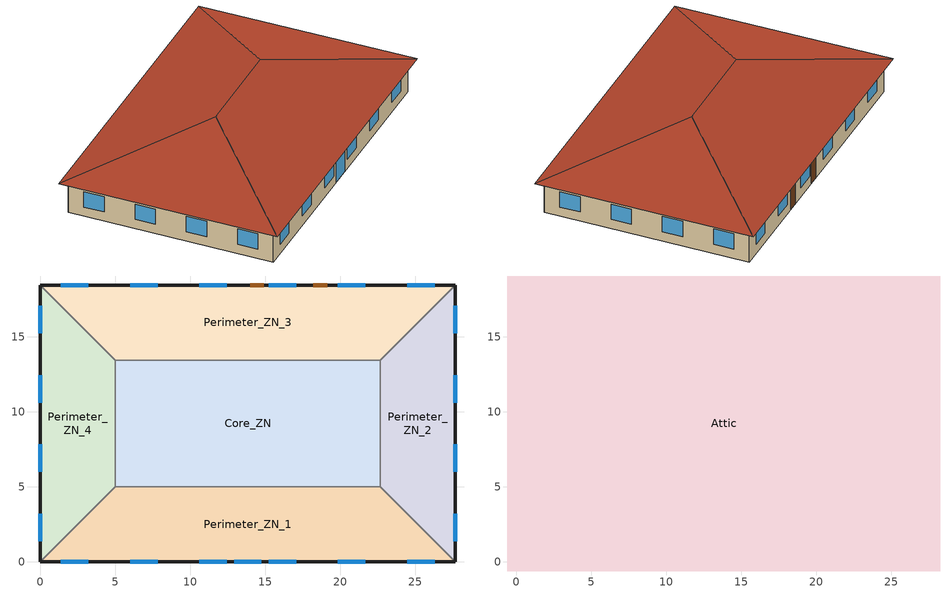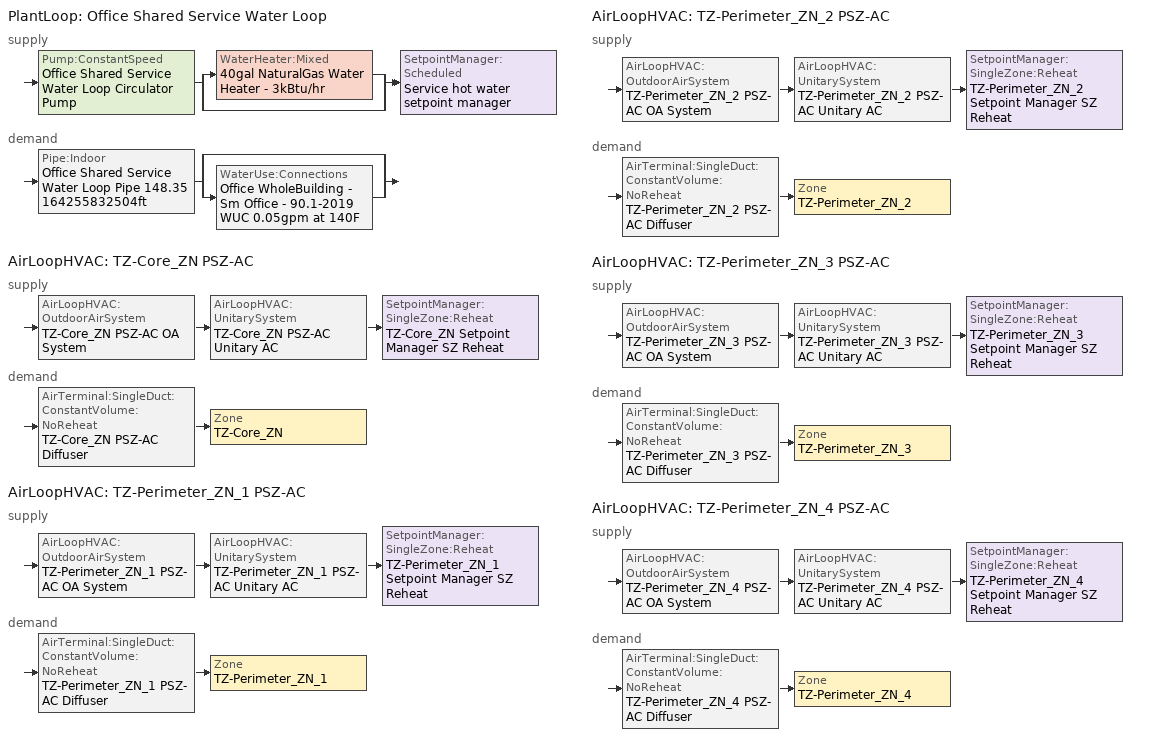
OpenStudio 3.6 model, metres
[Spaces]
Perimeter_ZN_1
 floor ground (Foundation F 09 Perim 2769 Area 11345): 22.69,5 27.69,0 0,0 5,5 z0
 wall outside: 0,0 27.69,0 z0:3.05
 wall to Perimeter_ZN_4: 5,5 0,0 z0:3.05
 wall to Core_ZN: 22.69,5 5,5 z0:3.05
 wall to Perimeter_ZN_2: 27.69,0 22.69,5 z0:3.05
 window: 1.39,0 3.22,0 / 19.85,0 21.68,0 / 15.24,0 17.07,0 / 6.01,0 7.84,0 / 10.62,0 12.45,0 / 24.47,0 26.3,0 z0.9:2.42; 12.93,0 14.76,0 z0:2.13
Perimeter_ZN_2
 floor ground (Foundation F 09 Perim 1846 Area 673): 27.69,18.46 27.69,0 22.69,5 22.69,13.46 z0
 wall outside: 27.69,0 27.69,18.46 z0:3.05
 wall to Perimeter_ZN_3: 27.69,18.46 22.69,13.46 z0:3.05
 wall to Core_ZN: 22.69,13.46 22.69,5 z0:3.05
 window: 27.69,1.39 27.69,3.22 / 27.69,10.62 27.69,12.45 / 27.69,15.24 27.69,17.07 / 27.69,6.01 27.69,7.84 z0.9:2.42
Perimeter_ZN_3
 floor ground (Foundation F 09 Perim 2769 Area 11345): 27.69,18.46 22.69,13.46 5,13.46 0,18.46 z0
 wall outside: 27.69,18.46 0,18.46 z0:3.05
 wall to Core_ZN: 5,13.46 22.69,13.46 z0:3.05
 wall to Perimeter_ZN_4: 0,18.46 5,13.46 z0:3.05
 window: 21.68,18.46 19.85,18.46 / 7.84,18.46 6.01,18.46 / 17.07,18.46 15.24,18.46 / 12.45,18.46 10.62,18.46 / 26.3,18.46 24.47,18.46 / 3.22,18.46 1.39,18.46 z0.9:2.42
 door: 14.91,18.46 14,18.46 / 19.13,18.46 18.22,18.46 z0:2.13
Perimeter_ZN_4
 floor ground (Foundation F 09 Perim 1846 Area 673): 0,18.46 5,13.46 5,5 0,0 z0
 wall outside: 0,18.46 0,0 z0:3.05
 wall to Core_ZN: 5,5 5,13.46 z0:3.05
 window: 0,3.22 0,1.39 / 0,12.45 0,10.62 / 0,7.84 0,6.01 / 0,17.07 0,15.24 z0.9:2.42
Core_ZN
 floor ground (Foundation F 09 Perim 0 Area 14966): 22.69,13.46 22.69,5 5,5 5,13.46 z0
Attic
 floor outside: 28.29,19.06 27.69,18.46 0,18.46 -0.6,19.06 z3.05; -0.6,19.06 0,18.46 0,0 -0.6,-0.6 z3.05; 28.29,19.06 28.29,-0.6 27.69,0 27.69,18.46 z3.05; 27.69,0 28.29,-0.6 -0.6,-0.6 0,0 z3.05
 floor to Perimeter_ZN_4: 0,18.46 5,13.46 5,5 0,0 z3.05
 floor to Perimeter_ZN_1: 22.69,5 27.69,0 0,0 5,5 z3.05
 floor to Perimeter_ZN_2: 27.69,18.46 27.69,0 22.69,5 22.69,13.46 z3.05
 floor to Core_ZN: 22.69,13.46 22.69,5 5,5 5,13.46 z3.05
 floor to Perimeter_ZN_3: 27.69,18.46 22.69,13.46 5,13.46 0,18.46 z3.05
 roof outside: 18.46,9.23,6.33 28.29,-0.6,3.05 28.29,19.06,3.05; 18.46,9.23,6.33 28.29,19.06,3.05 -0.6,19.06,3.05 9.23,9.23,6.33; 9.23,9.23,6.33 -0.6,-0.6,3.05 28.29,-0.6,3.05 18.46,9.23,6.33; 9.23,9.23,6.33 -0.6,19.06,3.05 -0.6,-0.6,3.05
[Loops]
PlantLoop 'Office Shared Service Water Loop'
 supply: Pump:ConstantSpeed 'Office Shared Service Water Loop Circulator Pump' > split
  | WaterHeater:Mixed '40gal NaturalGas Water Heater - 3kBtu/hr'
  | bypass
  join > SetpointManager:Scheduled 'Service hot water setpoint manager'
 demand: Pipe:Indoor 'Office Shared Service Water Loop Pipe 148.35164255832504ft' > split
  | bypass
  | WaterUse:Connections 'Office WholeBuilding - Sm Office - 90.1-2019 WUC 0.05gpm at 140F'
AirLoopHVAC 'TZ-Core_ZN PSZ-AC'
 supply: AirLoopHVAC:OutdoorAirSystem 'TZ-Core_ZN PSZ-AC OA System' > AirLoopHVAC:UnitarySystem 'TZ-Core_ZN PSZ-AC Unitary AC' > SetpointManager:SingleZone:Reheat 'TZ-Core_ZN Setpoint Manager SZ Reheat'
 demand: AirTerminal:SingleDuct:ConstantVolume:NoReheat 'TZ-Core_ZN PSZ-AC Diffuser' > Zone 'TZ-Core_ZN'
AirLoopHVAC 'TZ-Perimeter_ZN_1 PSZ-AC'
 supply: AirLoopHVAC:OutdoorAirSystem 'TZ-Perimeter_ZN_1 PSZ-AC OA System' > AirLoopHVAC:UnitarySystem 'TZ-Perimeter_ZN_1 PSZ-AC Unitary AC' > SetpointManager:SingleZone:Reheat 'TZ-Perimeter_ZN_1 Setpoint Manager SZ Reheat'
 demand: AirTerminal:SingleDuct:ConstantVolume:NoReheat 'TZ-Perimeter_ZN_1 PSZ-AC Diffuser' > Zone 'TZ-Perimeter_ZN_1'
AirLoopHVAC 'TZ-Perimeter_ZN_2 PSZ-AC'
 supply: AirLoopHVAC:OutdoorAirSystem 'TZ-Perimeter_ZN_2 PSZ-AC OA System' > AirLoopHVAC:UnitarySystem 'TZ-Perimeter_ZN_2 PSZ-AC Unitary AC' > SetpointManager:SingleZone:Reheat 'TZ-Perimeter_ZN_2 Setpoint Manager SZ Reheat'
 demand: AirTerminal:SingleDuct:ConstantVolume:NoReheat 'TZ-Perimeter_ZN_2 PSZ-AC Diffuser' > Zone 'TZ-Perimeter_ZN_2'
AirLoopHVAC 'TZ-Perimeter_ZN_3 PSZ-AC'
 supply: AirLoopHVAC:OutdoorAirSystem 'TZ-Perimeter_ZN_3 PSZ-AC OA System' > AirLoopHVAC:UnitarySystem 'TZ-Perimeter_ZN_3 PSZ-AC Unitary AC' > SetpointManager:SingleZone:Reheat 'TZ-Perimeter_ZN_3 Setpoint Manager SZ Reheat'
 demand: AirTerminal:SingleDuct:ConstantVolume:NoReheat 'TZ-Perimeter_ZN_3 PSZ-AC Diffuser' > Zone 'TZ-Perimeter_ZN_3'
AirLoopHVAC 'TZ-Perimeter_ZN_4 PSZ-AC'
 supply: AirLoopHVAC:OutdoorAirSystem 'TZ-Perimeter_ZN_4 PSZ-AC OA System' > AirLoopHVAC:UnitarySystem 'TZ-Perimeter_ZN_4 PSZ-AC Unitary AC' > SetpointManager:SingleZone:Reheat 'TZ-Perimeter_ZN_4 Setpoint Manager SZ Reheat'
 demand: AirTerminal:SingleDuct:ConstantVolume:NoReheat 'TZ-Perimeter_ZN_4 PSZ-AC Diffuser' > Zone 'TZ-Perimeter_ZN_4'
[Site]
New York-John F Kennedy Intl AP_NY_USA: Latitude {deg}=40.65; Longitude {deg}=-73.8; Time Zone {hr}=-5; Elevation {m}=5; Terrain=City
[Building]
DOE Prototype SmallOffice: North Axis {deg}=0; Default Construction Set=90.1-2019 - Office - ASHRAE 169-2013-4A; Standards Number of Stories=1; Standards Number of Above Ground Stories=1; Standards Building Type=Office
[ClimateZones]
Climate Zone Institution Name 1=ASHRAE; Climate Zone Document Name 1=ANSI/ASHRAE Standard 169; Climate Zone Document Year 1=2006; Climate Zone Institution Name 2=CEC; Climate Zone Document Name 2=California Climate Zone Descriptions; Climate Zone Document Year 2=1995
[Site:GroundTemperature:FCfactorMethod]
January Ground Temperature {C}=14; February Ground Temperature {C}=7.3; March Ground Temperature {C}=3.3; April Ground Temperature {C}=1.2; May Ground Temperature {C}=-0.2; June Ground Temperature {C}=5.6; July Ground Temperature {C}=10.9; August Ground Temperature {C}=16.1; September Ground Temperature {C}=21.7; October Ground Temperature {C}=25; November Ground Temperature {C}=24.8; December Ground Temperature {C}=19.9
[Site:WaterMainsTemperature]
Calculation Method=Correlation; Annual Average Outdoor Air Temperature {C}=12.4667; Maximum Difference In Monthly Average Outdoor Air Temperatures {deltaC}=25.2
[SizingPeriod:DesignDay] Barometric Pressure {Pa}=101241; Rain Indicator=No; Snow Indicator=No; Day of Month=21; Daylight Saving Time Indicator=No; Humidity Condition Type=Wetbulb; Dry-Bulb Temperature Range Modifier Type=DefaultMultipliers
Name | Maximum Dry-Bulb Temperature {C} | Daily Dry-Bulb Temperature Range {deltaC} | Wind Speed {m/s} | Wind Direction {deg} | Month | Day Type | Wetbulb or DewPoint at Maximum Dry-Bulb {C} | Solar Model Indicator | ASHRAE Clear Sky Optical Depth for Beam Irradiance | ASHRAE Clear Sky Optical Depth for Diffuse Irradiance | Sky Clearness
New.York-John.F.Kennedy.Intl.AP_NY_USA Ann Clg .4% Condns DB=>MWB | 32.1 | 7.4 | 5.6 | 230 | 7 | SummerDesignDay | 23.1 | ASHRAETau | 0.541 | 1.8
New.York-John.F.Kennedy.Intl.AP_NY_USA Ann Htg 99.6% Condns DB | -10.7 | 0 | 7.5 | 320 | 1 | WinterDesignDay | -10.7 | ASHRAEClearSky |  |  | 0
[Construction:FfactorGroundFloor] F-Factor {W/m-K}=0.899982
Name | Area {m2} | PerimeterExposed {m}
Foundation F 09 Perim 0 Area 14966 | 149.6574 | 0
Foundation F 09 Perim 2769 Area 11345 | 113.45 | 27.69
Foundation F 09 Perim 1846 Area 673 | 67.3 | 18.46
[DefaultConstructionSet]
90.1-2019 - Office - ASHRAE 169-2013-4A: Default Exterior Surface Constructions=Default Surface Constructions 1; Default Interior Surface Constructions=Default Surface Constructions 2; Default Ground Contact Surface Constructions=Default Surface Constructions 3; Default Exterior SubSurface Constructions=Default Sub Surface Constructions 1; Default Interior SubSurface Constructions=Default Sub Surface Constructions 2; Interior Partition Construction=Typical Interior Partition
[DefaultSurfaceConstructions]
Name | Floor Construction | Wall Construction | Roof Ceiling Construction
Default Surface Constructions 1 | Typical Insulated Exterior Mass Floor R-17.54 | Typical Insulated Exterior Mass Wall R-9.62 | Typical IEAD Roof R-31.25
Default Surface Constructions 2 | Typical Interior Floor | Typical Interior Wall | Typical Interior Ceiling
Default Surface Constructions 3 | Typical Insulated Carpeted 8in Slab Floor | Typical Insulated Basement Mass Wall
[Construction]
Typical Insulated Exterior Mass Floor R-17.54: Typical Insulation R-14.97, 4 in. Normalweight Concrete Floor, Typical Carpet Pad
Typical Insulated Exterior Mass Wall R-9.62: 1IN Stucco, 8IN CONCRETE HW RefBldg, Typical Insulation R-7.23, 1/2IN Gypsum
Typical IEAD Roof R-31.25: Roof Membrane, Typical Insulation R-30.13, Metal Roof Surface
Typical Interior Floor: 100mm Normalweight concrete floor, CP02 CARPET PAD
Typical Interior Wall: G01 13mm gypsum board, G01 13mm gypsum board
Typical Interior Ceiling: CP02 CARPET PAD, 100mm Normalweight concrete floor
Typical Insulated Carpeted 8in Slab Floor: 8 in. Normalweight Concrete Floor, Typical Carpet Pad
Typical Insulated Basement Mass Wall: 8 in. Concrete Block Basement Wall
U 0.63 SHGC 0.33 Simple Glazing Window U-0.63 SHGC 0.33: U 0.63 SHGC 0.33 Simple Glazing U-0.63 SHGC 0.33
U 0.63 SHGC 0.33 Simple Glazing Window U-0.63 SHGC 0.33 1: U 0.63 SHGC 0.33 Simple Glazing U-0.63 SHGC 0.33 1
Typical Insulated Metal Door R-2.7: F08 Metal surface, Typical Insulation R-1.85
U 0.44 SHGC 0.26 Dbl Ref-B-H Clr 6mm/13mm Air: REF B CLEAR HI 6MM, AIR 13MM, CLEAR 6MM
Typical Overhead Door R-3.23: Typical Insulation R-2.38
U 0.5 SHGC 0.4 Simple Glazing Skylight U-0.5 SHGC 0.4: U 0.5 SHGC 0.4 Simple Glazing U-0.5 SHGC 0.4
Typical Interior Window: Clear 3mm
Typical Interior Door; Typical Interior Partition: G05 25mm wood
Copper pipe 0.75in type L with 0.5in fiberglass batt: Fiberglass batt 0.5in, Copper pipe 0.75in type L
InteriorFurnishings: Std Wood 6inch
[Material:NoMass] Roughness=Smooth; Thermal Absorptance=0.9; Solar Absorptance=0.7
Name | Thermal Resistance {m2-K/W} | Visible Absorptance
Typical Insulation R-14.97 | 2.63723 | 0.7
Typical Carpet Pad; CP02 CARPET PAD | 0.21648 | 0.8
Typical Insulation R-7.23 | 1.27273 | 0.7
Typical Insulation R-30.13 | 5.30668 | 0.7
Typical Insulation R-1.85 | 0.326262 | 0.7
Typical Insulation R-2.38 | 0.418404 | 0.7
[Material] Thermal Absorptance=0.9
Name | Roughness | Thickness {m} | Conductivity {W/m-K} | Density {kg/m3} | Specific Heat {J/kg-K} | Solar Absorptance | Visible Absorptance
4 in. Normalweight Concrete Floor | MediumRough | 0.1016 | 2.31 | 2322 | 832 | 0.7 | 0.7
1IN Stucco | Smooth | 0.0253 | 0.6918 | 1858 | 837 | 0.7 | 0.92
8IN CONCRETE HW RefBldg | Rough | 0.2032 | 1.311 | 2240 | 836.8 | 0.7 | 0.7
1/2IN Gypsum | Smooth | 0.0127 | 0.16 | 784.9 | 830 | 0.4 | 0.4
Roof Membrane | VeryRough | 0.0095 | 0.16 | 1121.29 | 1460 | 0.7 | 0.7
Metal Roof Surface; F08 Metal surface | Smooth | 0.0008 | 45.28 | 7824 | 500 | 0.7 | 0.7
100mm Normalweight concrete floor | MediumRough | 0.1016 | 2.31045 | 2322 | 832.557 | 0.7 | 0.7
G01 13mm gypsum board | Smooth | 0.0127 | 0.160031 | 800.001 | 1090.73 | 0.7 | 0.5
8 in. Normalweight Concrete Floor | MediumRough | 0.2032 | 2.31 | 2322 | 832 | 0.7 | 0.7
8 in. Concrete Block Basement Wall | MediumRough | 0.2032 | 1.326 | 1842 | 912 | 0.7 | 0.7
G05 25mm wood | MediumSmooth | 0.0254 | 0.15 | 608 | 1630 | 0.5 | 0.5
Copper pipe 0.75in type L | Smooth | 0.001143 | 386 | 8906.27 | 385.1856 | 0.7 | 0.7
Fiberglass batt 0.5in | Smooth | 0.0127 | 0.0663448 | 11.2129 | 837.36 | 0.7 | 0.7
Std Wood 6inch | MediumSmooth | 0.15 | 0.12 | 540 | 1210 | 0.7 | 0.7
[DefaultSubSurfaceConstructions]
Name | Fixed Window Construction | Operable Window Construction | Door Construction | Glass Door Construction | Overhead Door Construction | Skylight Construction | Tubular Daylight Dome Construction | Tubular Daylight Diffuser Construction
Default Sub Surface Constructions 1 | U 0.63 SHGC 0.33 Simple Glazing Window U-0.63 SHGC 0.33 | U 0.63 SHGC 0.33 Simple Glazing Window U-0.63 SHGC 0.33 1 | Typical Insulated Metal Door R-2.7 | U 0.44 SHGC 0.26 Dbl Ref-B-H Clr 6mm/13mm Air | Typical Overhead Door R-3.23 | U 0.5 SHGC 0.4 Simple Glazing Skylight U-0.5 SHGC 0.4 | Typical Interior Window | Typical Interior Window
Default Sub Surface Constructions 2 | Typical Interior Window | Typical Interior Window | Typical Interior Door
[WindowMaterial:SimpleGlazingSystem]
Name | U-Factor {W/m2-K} | Solar Heat Gain Coefficient
U 0.63 SHGC 0.33 Simple Glazing U-0.63 SHGC 0.33; U 0.63 SHGC 0.33 Simple Glazing U-0.63 SHGC 0.33 1 | 3.57731 | 0.33
U 0.5 SHGC 0.4 Simple Glazing U-0.5 SHGC 0.4 | 2.83913 | 0.4
[WindowMaterial:Glazing] Optical Data Type=SpectralAverage; Infrared Transmittance at Normal Incidence=0; Front Side Infrared Hemispherical Emissivity=0.84; Conductivity {W/m-K}=0.9; Dirt Correction Factor for Solar and Visible Transmittance=1; Solar Diffusing=No
Name | Thickness {m} | Solar Transmittance at Normal Incidence | Front Side Solar Reflectance at Normal Incidence | Back Side Solar Reflectance at Normal Incidence | Visible Transmittance at Normal Incidence | Front Side Visible Reflectance at Normal Incidence | Back Side Visible Reflectance at Normal Incidence | Back Side Infrared Hemispherical Emissivity
REF B CLEAR HI 6MM | 0.006 | 0.24 | 0.16 | 0.32 | 0.3 | 0.16 | 0.29 | 0.6
CLEAR 6MM | 0.006 | 0.775 | 0.071 | 0.071 | 0.881 | 0.08 | 0.08 | 0.84
Clear 3mm | 0.003 | 0.837 | 0.075 | 0.075 | 0.898 | 0.081 | 0.081 | 0.84
[WindowMaterial:Gas]
AIR 13MM: Gas Type=Air; Thickness {m}=0.0127
[Space]
Name | Space Type | Building Story | Thermal Zone | Part of Total Floor Area
Perimeter_ZN_1 | Office WholeBuilding - Sm Office - 90.1-2019 | Building Story 1 | TZ-Perimeter_ZN_1 | Yes
Attic | Office Attic - 90.1-2019 |  | TZ-Attic | No
Perimeter_ZN_2 | Office WholeBuilding - Sm Office - 90.1-2019 | Building Story 1 | TZ-Perimeter_ZN_2 | Yes
Perimeter_ZN_3 | Office WholeBuilding - Sm Office - 90.1-2019 | Building Story 1 | TZ-Perimeter_ZN_3 | Yes
Perimeter_ZN_4 | Office WholeBuilding - Sm Office - 90.1-2019 | Building Story 1 | TZ-Perimeter_ZN_4 | Yes
Core_ZN | Office WholeBuilding - Sm Office - 90.1-2019 | Building Story 1 | TZ-Core_ZN | Yes
[BuildingStory]
Building Story 1: Nominal Z Coordinate {m}=0
[ThermalZone] Use Ideal Air Loads=No
Name | Primary Daylighting Control | Fraction of Zone Controlled by Primary Daylighting Control | Secondary Daylighting Control | Fraction of Zone Controlled by Secondary Daylighting Control | Thermostat
TZ-Perimeter_ZN_2 | Perimeter_ZN_2 Daylt Sensor 1 | 0.231 | Perimeter_ZN_2 Daylt Sensor 2 | 0.051 | Office WholeBuilding - Sm Office - 90.1-2019 Thermostat 2
TZ-Core_ZN |  |  |  |  | Office WholeBuilding - Sm Office - 90.1-2019 Thermostat
TZ-Perimeter_ZN_1 | Perimeter_ZN_1 Daylt Sensor 1 | 0.218 | Perimeter_ZN_1 Daylt Sensor 2 | 0.056 | Office WholeBuilding - Sm Office - 90.1-2019 Thermostat 1
TZ-Perimeter_ZN_3 | Perimeter_ZN_3 Daylt Sensor 1 | 0.215 | Perimeter_ZN_3 Daylt Sensor 2 | 0.056 | Office WholeBuilding - Sm Office - 90.1-2019 Thermostat 3
TZ-Perimeter_ZN_4 | Perimeter_ZN_4 Daylt Sensor 1 | 0.231 | Perimeter_ZN_4 Daylt Sensor 2 | 0.051 | Office WholeBuilding - Sm Office - 90.1-2019 Thermostat 4
TZ-Attic
[Sizing:Zone] Zone Cooling Design Supply Air Temperature Input Method=SupplyAirTemperature; Zone Cooling Design Supply Air Temperature Difference {deltaC}=11.11; Zone Heating Design Supply Air Temperature Input Method=SupplyAirTemperature; Zone Heating Design Supply Air Temperature Difference {deltaC}=11.11; Zone Cooling Design Supply Air Humidity Ratio {kg-H2O/kg-air}=0.0085; Zone Heating Design Supply Air Humidity Ratio {kg-H2O/kg-air}=0.008; Cooling Design Air Flow Method=DesignDay; Heating Design Air Flow Method=DesignDay; Account for Dedicated Outdoor Air System=No; Dedicated Outdoor Air System Control Strategy=NeutralSupplyAir; Dedicated Outdoor Air Low Setpoint Temperature for Design {C}=autosize; Dedicated Outdoor Air High Setpoint Temperature for Design {C}=autosize; Zone Load Sizing Method=Sensible Load Only No Latent Load; Zone Latent Cooling Design Supply Air Humidity Ratio Input Method=HumidityRatioDifference; Zone Cooling Design Supply Air Humidity Ratio Difference {kgWater/kgDryAir}=0.005; Zone Latent Heating Design Supply Air Humidity Ratio Input Method=HumidityRatioDifference; Zone Humidification Design Supply Air Humidity Ratio Difference {kgWater/kgDryAir}=0.005
Name | Zone Cooling Design Supply Air Temperature {C} | Zone Heating Design Supply Air Temperature {C}
TZ-Perimeter_ZN_2; TZ-Core_ZN; TZ-Perimeter_ZN_1; TZ-Perimeter_ZN_3; TZ-Perimeter_ZN_4 | 12.7778 | 50
TZ-Attic | 14 | 40
[Zone equipment]
TZ-Perimeter_ZN_2: TZ-Perimeter_ZN_2 PSZ-AC Diffuser
TZ-Core_ZN: TZ-Core_ZN PSZ-AC Diffuser
TZ-Perimeter_ZN_1: TZ-Perimeter_ZN_1 PSZ-AC Diffuser
TZ-Perimeter_ZN_3: TZ-Perimeter_ZN_3 PSZ-AC Diffuser
TZ-Perimeter_ZN_4: TZ-Perimeter_ZN_4 PSZ-AC Diffuser
[SpaceType] Standards Building Type=Office
Name | Default Schedule Set | Design Specification Outdoor Air Object | Standards Space Type
Office WholeBuilding - Sm Office - 90.1-2019 | Office WholeBuilding - Sm Office Schedule Set | Office WholeBuilding - Sm Office Ventilation | WholeBuilding - Sm Office
Office Attic - 90.1-2019 | Office Attic Schedule Set | Office Attic Ventilation | Attic
[DesignSpecification:OutdoorAir]
Name | Outdoor Air Flow per Person {m3/s-person} | Outdoor Air Flow per Floor Area {m3/s-m2} | Outdoor Air Flow Air Changes per Hour {1/hr} | Outdoor Air Method
Office Attic Ventilation | 0 | 0 | 0
Office WholeBuilding - Sm Office Ventilation |  | 0.0004318 |  | Sum
[DefaultScheduleSet]
Name | Infiltration Schedule | Number of People Schedule | People Activity Level Schedule | Lighting Schedule | Electric Equipment Schedule
Office Attic Schedule Set | OfficeLarge INFIL_SCH_PNNL
Office WholeBuilding - Sm Office Schedule Set | OfficeSmall INFIL_QUARTER_ON_SCH | OfficeSmall BLDG_OCC_SCH | OfficeSmall ACTIVITY_SCH | OfficeSmall BLDG_LIGHT_SCH_2013 | OfficeSmall BLDG_EQUIP_SCH_2013
[People:Definition]
Office WholeBuilding - Sm Office People Definition: Number of People Calculation Method=People/Area; People per Space Floor Area {person/m2}=0.0602779; Fraction Radiant=0.3
[People]
Office WholeBuilding - Sm Office People: People Definition=Office WholeBuilding - Sm Office People Definition; Space or SpaceType=Office WholeBuilding - Sm Office - 90.1-2019; Work Efficiency Schedule=Work Efficiency Schedule; Clothing Insulation Schedule=Clothing Schedule; Air Velocity Schedule=Air Velocity Schedule; Multiplier=1
[Lights:Definition]
Office WholeBuilding - Sm Office Lights Definition: Design Level Calculation Method=Watts/Area; Watts per Space Floor Area {W/m2}=6.8889; Fraction Radiant=0.7; Fraction Visible=0.2; Return Air Fraction=0
[Lights]
Office WholeBuilding - Sm Office Lights: Lights Definition=Office WholeBuilding - Sm Office Lights Definition; Space or SpaceType=Office WholeBuilding - Sm Office - 90.1-2019; Fraction Replaceable=1
[ElectricEquipment:Definition]
Office WholeBuilding - Sm Office Elec Equip Definition: Design Level Calculation Method=Watts/Area; Watts per Space Floor Area {W/m2}=6.78126; Fraction Latent=0; Fraction Radiant=0; Fraction Lost=0
[ElectricEquipment]
Office WholeBuilding - Sm Office Elec Equip: Electric Equipment Definition=Office WholeBuilding - Sm Office Elec Equip Definition; Space or SpaceType=Office WholeBuilding - Sm Office - 90.1-2019
[SpaceInfiltration:DesignFlowRate] Schedule=Always On Discrete; Design Flow Rate Calculation Method=Flow/ExteriorArea; Flow per Exterior Surface Area {m3/s-m2}=0.000569573; Constant Term Coefficient=0; Temperature Term Coefficient=0; Velocity Term Coefficient=0.224; Velocity Squared Term Coefficient=0
Name | Space or SpaceType
Perimeter_ZN_1 Infiltration | Perimeter_ZN_1
Perimeter_ZN_2 Infiltration | Perimeter_ZN_2
Perimeter_ZN_3 Infiltration | Perimeter_ZN_3
Perimeter_ZN_4 Infiltration | Perimeter_ZN_4
[Exterior:Lights:Definition]
Name | Design Level {W}
Parking Areas and Drives Def (W/ft^2) | 0.1
Building Facades Def (W/ft^2) | 0.15
Main Entries Def (W/ft) | 30
Other Doors Def (W/ft) | 20
[Exterior:Lights] Control Option=AstronomicalClock
Name | Exterior Lights Definition | Schedule | Multiplier
Parking Areas and Drives | Parking Areas and Drives Def (W/ft^2) | Schedule Ruleset 2 | 8913.32
Building Facades | Building Facades Def (W/ft^2) | Schedule Ruleset 1 | 3030.2
Main Entries | Main Entries Def (W/ft) | Schedule Ruleset 2 | 8.80328
Other Doors | Other Doors Def (W/ft) | Schedule Ruleset 2 | 4.40164
[WaterUse:Connections]
Office WholeBuilding - Sm Office - 90.1-2019 WUC 0.05gpm at 140F: Drain Water Heat Exchanger Type=None; Drain Water Heat Exchanger Destination=Plant; Water Use Equipment Name 1=Office WholeBuilding - Sm Office - 90.1-2019 Service Water Use 0.05gpm at 140F
[WaterUse:Equipment:Definition]
Office WholeBuilding - Sm Office - 90.1-2019 Service Water Use Def 0.05gpm: Peak Flow Rate {m3/s}=3.15454e-06; Target Temperature Schedule=Mixed Water At Faucet Temp - 140F; Sensible Fraction Schedule=Fraction Sensible - 0.2; Latent Fraction Schedule=Fraction Latent - 0.05
[WaterUse:Equipment]
Office WholeBuilding - Sm Office - 90.1-2019 Service Water Use 0.05gpm at 140F: Water Use Equipment Definition=Office WholeBuilding - Sm Office - 90.1-2019 Service Water Use Def 0.05gpm; Flow Rate Fraction Schedule=OfficeSmall BLDG_SWH_SCH
[PlantLoop]
Office Shared Service Water Loop: Glycol Concentration=0; Maximum Loop Temperature {C}=60; Minimum Loop Temperature {C}=10; Plant Loop Volume {m3}=Autocalculate; Load Distribution Scheme=Optimal
[Sizing:Plant]
Office Shared Service Water Loop: Loop Type=Heating; Design Loop Exit Temperature {C}=60; Loop Design Temperature Difference {deltaC}=5; Sizing Option=NonCoincident; Zone Timesteps in Averaging Window=1; Coincident Sizing Factor Mode=None
[SetpointManager:Scheduled]
Service hot water setpoint manager: Control Variable=Temperature; Schedule=Service Water Loop Temp - 140F; Setpoint Node or NodeList=Office Shared Service Water Loop Supply Outlet Node
[Pump:ConstantSpeed]
Office Shared Service Water Loop Circulator Pump: Rated Flow Rate {m3/s}=autosize; Rated Pump Head {Pa}=29890.7; Rated Power Consumption {W}=autosize; Motor Efficiency=0.3; Fraction of Motor Inefficiencies to Fluid Stream=0; Pump Control Type=Intermittent; Design Power Sizing Method=PowerPerFlowPerPressure; Design Electric Power per Unit Flow Rate {W/(m3/s)}=348701.1; Design Shaft Power per Unit Flow Rate per Unit Head {W-s/m3-Pa}=1.28205
[WaterHeater:Mixed]
40gal NaturalGas Water Heater - 3kBtu/hr: Tank Volume {m3}=0.151416; Setpoint Temperature Schedule=Service Water Loop Temp - 140F; Deadband Temperature Difference {deltaC}=2; Maximum Temperature Limit {C}=60; Heater Control Type=Cycle; Heater Maximum Capacity {W}=923.183; Heater Fuel Type=NaturalGas; Heater Thermal Efficiency=0.78; Off Cycle Parasitic Fuel Consumption Rate {W}=0; Off Cycle Parasitic Fuel Type=NaturalGas; Off Cycle Parasitic Heat Fraction to Tank=0.8; On Cycle Parasitic Fuel Consumption Rate {W}=0; On Cycle Parasitic Fuel Type=NaturalGas; Ambient Temperature Indicator=Schedule; Ambient Temperature Schedule=Water Heater Ambient Temp Schedule - 71.6f; Off Cycle Loss Coefficient to Ambient Temperature {W/K}=6; On Cycle Loss Coefficient to Ambient Temperature {W/K}=6; Use Side Effectiveness=1; Source Side Effectiveness=1; Use Side Design Flow Rate {m3/s}=autosize; Source Side Design Flow Rate {m3/s}=autosize; Indirect Water Heating Recovery Time {hr}=1.5; Source Side Flow Control Mode=IndirectHeatPrimarySetpoint
[WaterHeater:Sizing]
40gal NaturalGas Water Heater - 3kBtu/hr: Design Mode=PeakDraw; Time Storage Can Meet Peak Draw {hr}=0.538503; Time for Tank Recovery {hr}=0; Nominal Tank Volume for Autosizing Plant Connections {m3}=1
[Pipe:Indoor]
Office Shared Service Water Loop Pipe 148.35164255832504ft: Construction=Copper pipe 0.75in type L with 0.5in fiberglass batt; Environment Type=Schedule; Ambient Temperature Schedule=Office Shared Service Water Loop Piping Air Temp - 70F; Ambient Air Velocity Schedule=Office Shared Service Water Loop Piping Air Velocity - 0.67mph; Pipe Inside Diameter {m}=0.019939; Pipe Length {m}=45.2176
[Daylighting:Control] Position Z-Coordinate {m}=0.762; Illuminance Setpoint {lux}=377; Minimum Input Power Fraction for Continuous Dimming Control=0.2; Minimum Light Output Fraction for Continuous Dimming Control=0.2; Probability Lighting will be Reset When Needed in Manual Stepped Control=1; Maximum Allowable Discomfort Glare Index=22
Name | Space | Position X-Coordinate {m} | Position Y-Coordinate {m}
Perimeter_ZN_1 Daylt Sensor 1 | Perimeter_ZN_1 | 2.305 | 1.59984
Perimeter_ZN_1 Daylt Sensor 2 | Perimeter_ZN_1 | 2.305 | 3.22392
Perimeter_ZN_2 Daylt Sensor 1 | Perimeter_ZN_2 | 26.09016 | 2.305
Perimeter_ZN_2 Daylt Sensor 2 | Perimeter_ZN_2 | 24.46608 | 2.305
Perimeter_ZN_3 Daylt Sensor 1 | Perimeter_ZN_3 | 25.385 | 16.86016
Perimeter_ZN_3 Daylt Sensor 2 | Perimeter_ZN_3 | 25.385 | 15.23608
Perimeter_ZN_4 Daylt Sensor 1 | Perimeter_ZN_4 | 1.59984 | 16.155
Perimeter_ZN_4 Daylt Sensor 2 | Perimeter_ZN_4 | 3.22392 | 16.155
[ThermostatSetpoint:DualSetpoint] Heating Setpoint Temperature Schedule=OfficeSmall HTGSETP_SCH_NO_OPTIMUM; Cooling Setpoint Temperature Schedule=OfficeSmall CLGSETP_SCH_NO_OPTIMUM
Office WholeBuilding - Sm Office - 90.1-2019 Thermostat; Office WholeBuilding - Sm Office - 90.1-2019 Thermostat 1; Office WholeBuilding - Sm Office - 90.1-2019 Thermostat 2; Office WholeBuilding - Sm Office - 90.1-2019 Thermostat 3; Office WholeBuilding - Sm Office - 90.1-2019 Thermostat 4
[InternalMass:Definition]
Internal Mass Definition 1: Construction=InteriorFurnishings; Design Level Calculation Method=SurfaceArea/Area; Surface Area per Space Floor Area=2
[InternalMass] Internal Mass Definition=Internal Mass Definition 1; Multiplier=1
Name | Space or SpaceType
Core_ZN Mass | Core_ZN
Perimeter_ZN_3 Mass | Perimeter_ZN_3
Perimeter_ZN_2 Mass | Perimeter_ZN_2
Attic Mass | Attic
Perimeter_ZN_4 Mass | Perimeter_ZN_4
Perimeter_ZN_1 Mass | Perimeter_ZN_1
[AirLoopHVAC] Availability Schedule=Always On Discrete; Design Supply Air Flow Rate {m3/s}=autosize; Design Return Air Flow Fraction of Supply Air Flow=1
TZ-Core_ZN PSZ-AC; TZ-Perimeter_ZN_1 PSZ-AC; TZ-Perimeter_ZN_2 PSZ-AC; TZ-Perimeter_ZN_3 PSZ-AC; TZ-Perimeter_ZN_4 PSZ-AC
[Sizing:System] Type of Load to Size On=Sensible; Design Outdoor Air Flow Rate {m3/s}=Autosize; Central Heating Maximum System Air Flow Ratio=1; Preheat Design Temperature {C}=7.22222; Preheat Design Humidity Ratio {kg-H2O/kg-Air}=0.008; Precool Design Temperature {C}=12.7778; Precool Design Humidity Ratio {kg-H2O/kg-Air}=0.008; Central Cooling Design Supply Air Temperature {C}=12.7778; Central Heating Design Supply Air Temperature {C}=50; Sizing Option=Coincident; 100% Outdoor Air in Cooling=No; 100% Outdoor Air in Heating=No; Central Cooling Design Supply Air Humidity Ratio {kg-H2O/kg-Air}=0.0085; Central Heating Design Supply Air Humidity Ratio {kg-H2O/kg-Air}=0.008; Cooling Design Air Flow Method=DesignDay; Heating Design Air Flow Method=DesignDay; System Outdoor Air Method=ZoneSum; Zone Maximum Outdoor Air Fraction=1; Cooling Supply Air Flow Rate Per Floor Area {m3/s-m2}=0.00996765; Cooling Fraction of Autosized Cooling Supply Air Flow Rate=1; Cooling Supply Air Flow Rate Per Unit Cooling Capacity {m3/s-W}=3.94755e-05; Heating Supply Air Flow Rate Per Floor Area {m3/s-m2}=0.00996765; Heating Fraction of Autosized Heating Supply Air Flow Rate=1; Heating Fraction of Autosized Cooling Supply Air Flow Rate=1; Heating Supply Air Flow Rate Per Unit Heating Capacity {m3/s-W}=3.15882e-05; Cooling Design Capacity Method=CoolingDesignCapacity; Cooling Design Capacity {W}=autosize; Cooling Design Capacity Per Floor Area {W/m2}=234.7; Fraction of Autosized Cooling Design Capacity=1; Heating Design Capacity Method=HeatingDesignCapacity; Heating Design Capacity {W}=autosize; Heating Design Capacity Per Floor Area {W/m2}=157; Fraction of Autosized Heating Design Capacity=1; Central Cooling Capacity Control Method=OnOff; Occupant Diversity=autosize
TZ-Core_ZN PSZ-AC; TZ-Perimeter_ZN_1 PSZ-AC; TZ-Perimeter_ZN_2 PSZ-AC; TZ-Perimeter_ZN_3 PSZ-AC; TZ-Perimeter_ZN_4 PSZ-AC
[SetpointManager:SingleZone:Reheat] Minimum Supply Air Temperature {C}=12.7778; Maximum Supply Air Temperature {C}=50
Name | Control Zone | Setpoint Node or NodeList
TZ-Core_ZN Setpoint Manager SZ Reheat | TZ-Core_ZN | TZ-Core_ZN PSZ-AC Supply Outlet Node
TZ-Perimeter_ZN_1 Setpoint Manager SZ Reheat | TZ-Perimeter_ZN_1 | TZ-Perimeter_ZN_1 PSZ-AC Supply Outlet Node
TZ-Perimeter_ZN_2 Setpoint Manager SZ Reheat | TZ-Perimeter_ZN_2 | TZ-Perimeter_ZN_2 PSZ-AC Supply Outlet Node
TZ-Perimeter_ZN_3 Setpoint Manager SZ Reheat | TZ-Perimeter_ZN_3 | TZ-Perimeter_ZN_3 PSZ-AC Supply Outlet Node
TZ-Perimeter_ZN_4 Setpoint Manager SZ Reheat | TZ-Perimeter_ZN_4 | TZ-Perimeter_ZN_4 PSZ-AC Supply Outlet Node
[Coil:Heating:Gas] Availability Schedule=Always On Discrete; Gas Burner Efficiency=0.8; Nominal Capacity {W}=AutoSize; Parasitic Electric Load {W}=0; Parasitic Gas Load {W}=0
TZ-Core_ZN PSZ-AC Gas Htg Coil; TZ-Perimeter_ZN_1 PSZ-AC Gas Htg Coil; TZ-Perimeter_ZN_2 PSZ-AC Gas Htg Coil; TZ-Perimeter_ZN_3 PSZ-AC Gas Htg Coil; TZ-Perimeter_ZN_4 PSZ-AC Gas Htg Coil
[Coil:Heating:Electric] Availability Schedule=Always Off Discrete; Efficiency=1; Nominal Capacity {W}=0
TZ-Core_ZN PSZ-AC No Heat; TZ-Perimeter_ZN_1 PSZ-AC No Heat; TZ-Perimeter_ZN_2 PSZ-AC No Heat; TZ-Perimeter_ZN_3 PSZ-AC No Heat; TZ-Perimeter_ZN_4 PSZ-AC No Heat
[Coil:Cooling:DX:SingleSpeed] Availability Schedule=Always On Discrete; Rated Total Cooling Capacity {W}=autosize; Rated Sensible Heat Ratio=autosize; Rated COP {W/W}=3; Rated Air Flow Rate {m3/s}=autosize; Rated Evaporator Fan Power Per Volume Flow Rate 2017 {W/(m3/s)}=773.3; Rated Evaporator Fan Power Per Volume Flow Rate 2023 {W/(m3/s)}=934.4; Minimum Outdoor Dry-Bulb Temperature for Compressor Operation {C}=-25; Nominal Time for Condensate Removal to Begin {s}=0; Ratio of Initial Moisture Evaporation Rate and Steady State Latent Capacity=0; Maximum Cycling Rate {cycles/hr}=0; Latent Capacity Time Constant {s}=0; Condenser Type=AirCooled; Evaporative Condenser Effectiveness=0.9; Evaporative Condenser Air Flow Rate {m3/s}=autosize; Evaporative Condenser Pump Rated Power Consumption {W}=autosize; Crankcase Heater Capacity {W}=0; Maximum Outdoor Dry-Bulb Temperature for Crankcase Heater Operation {C}=10; Basin Heater Capacity {W/K}=0; Basin Heater Setpoint Temperature {C}=2
Name | Total Cooling Capacity Function of Temperature Curve | Total Cooling Capacity Function of Flow Fraction Curve | Energy Input Ratio Function of Temperature Curve | Energy Input Ratio Function of Flow Fraction Curve | Part Load Fraction Correlation Curve
TZ-Core_ZN PSZ-AC 1spd DX AC Clg Coil | Curve Biquadratic 3 | Curve Quadratic 4 | Curve Biquadratic 4 | Curve Quadratic 5 | Curve Quadratic 6
TZ-Perimeter_ZN_1 PSZ-AC 1spd DX AC Clg Coil | Curve Biquadratic 7 | Curve Quadratic 10 | Curve Biquadratic 8 | Curve Quadratic 11 | Curve Quadratic 12
TZ-Perimeter_ZN_2 PSZ-AC 1spd DX AC Clg Coil | Curve Biquadratic 11 | Curve Quadratic 16 | Curve Biquadratic 12 | Curve Quadratic 17 | Curve Quadratic 18
TZ-Perimeter_ZN_3 PSZ-AC 1spd DX AC Clg Coil | Curve Biquadratic 15 | Curve Quadratic 22 | Curve Biquadratic 16 | Curve Quadratic 23 | Curve Quadratic 24
TZ-Perimeter_ZN_4 PSZ-AC 1spd DX AC Clg Coil | Curve Biquadratic 19 | Curve Quadratic 28 | Curve Biquadratic 20 | Curve Quadratic 29 | Curve Quadratic 30
[Fan:OnOff] Availability Schedule=Always On Discrete; Fan Total Efficiency=0.54; Pressure Rise {Pa}=622.722; Maximum Flow Rate {m3/s}=autosize; Motor Efficiency=0.9; Motor In Airstream Fraction=1
Name | Fan Power Ratio Function of Speed Ratio Curve | Fan Efficiency Ratio Function of Speed Ratio Curve
TZ-Core_ZN PSZ-AC Fan | Fan On Off Power Curve | Fan On Off Efficiency Curve
TZ-Perimeter_ZN_1 PSZ-AC Fan | Fan On Off Power Curve 1 | Fan On Off Efficiency Curve 1
TZ-Perimeter_ZN_2 PSZ-AC Fan | Fan On Off Power Curve 2 | Fan On Off Efficiency Curve 2
TZ-Perimeter_ZN_3 PSZ-AC Fan | Fan On Off Power Curve 3 | Fan On Off Efficiency Curve 3
TZ-Perimeter_ZN_4 PSZ-AC Fan | Fan On Off Power Curve 4 | Fan On Off Efficiency Curve 4
[AirLoopHVAC:UnitarySystem] Control Type=Load; Dehumidification Control Type=None; Availability Schedule=Always On Discrete; Fan Placement=DrawThrough; Supply Air Fan Operating Mode Schedule=Always On Discrete; DX Heating Coil Sizing Ratio=1; Use DOAS DX Cooling Coil=No; DOAS DX Cooling Coil Leaving Minimum Air Temperature {C}=2; Latent Load Control=SensibleOnlyLoadControl; Supply Air Flow Rate During Cooling Operation {m3/s}=Autosize; Supply Air Flow Rate During Heating Operation {m3/s}=Autosize; Supply Air Flow Rate When No Cooling or Heating is Required {m3/s}=Autosize; Maximum Supply Air Temperature {C}=80; Maximum Outdoor Dry-Bulb Temperature for Supplemental Heater Operation {C}=21; Maximum Cycling Rate {cycles/hr}=2.5; Heat Pump Time Constant {s}=60; Fraction of On-Cycle Power Use=0.01; Heat Pump Fan Delay Time {s}=60; Ancilliary On-Cycle Electric Power {W}=0; Ancilliary Off-Cycle Electric Power {W}=0
Name | Controlling Zone or Thermostat Location | Supply Fan | Heating Coil | Cooling Coil | Supplemental Heating Coil
TZ-Core_ZN PSZ-AC Unitary AC | TZ-Core_ZN | TZ-Core_ZN PSZ-AC Fan | TZ-Core_ZN PSZ-AC Gas Htg Coil | TZ-Core_ZN PSZ-AC 1spd DX AC Clg Coil | TZ-Core_ZN PSZ-AC No Heat
TZ-Perimeter_ZN_1 PSZ-AC Unitary AC | TZ-Perimeter_ZN_1 | TZ-Perimeter_ZN_1 PSZ-AC Fan | TZ-Perimeter_ZN_1 PSZ-AC Gas Htg Coil | TZ-Perimeter_ZN_1 PSZ-AC 1spd DX AC Clg Coil | TZ-Perimeter_ZN_1 PSZ-AC No Heat
TZ-Perimeter_ZN_2 PSZ-AC Unitary AC | TZ-Perimeter_ZN_2 | TZ-Perimeter_ZN_2 PSZ-AC Fan | TZ-Perimeter_ZN_2 PSZ-AC Gas Htg Coil | TZ-Perimeter_ZN_2 PSZ-AC 1spd DX AC Clg Coil | TZ-Perimeter_ZN_2 PSZ-AC No Heat
TZ-Perimeter_ZN_3 PSZ-AC Unitary AC | TZ-Perimeter_ZN_3 | TZ-Perimeter_ZN_3 PSZ-AC Fan | TZ-Perimeter_ZN_3 PSZ-AC Gas Htg Coil | TZ-Perimeter_ZN_3 PSZ-AC 1spd DX AC Clg Coil | TZ-Perimeter_ZN_3 PSZ-AC No Heat
TZ-Perimeter_ZN_4 PSZ-AC Unitary AC | TZ-Perimeter_ZN_4 | TZ-Perimeter_ZN_4 PSZ-AC Fan | TZ-Perimeter_ZN_4 PSZ-AC Gas Htg Coil | TZ-Perimeter_ZN_4 PSZ-AC 1spd DX AC Clg Coil | TZ-Perimeter_ZN_4 PSZ-AC No Heat
[Controller:OutdoorAir] Minimum Outdoor Air Flow Rate {m3/s}=autosize; Maximum Outdoor Air Flow Rate {m3/s}=Autosize; Economizer Control Type=NoEconomizer; Economizer Control Action Type=ModulateFlow; Economizer Maximum Limit Dry-Bulb Temperature {C}=28; Economizer Maximum Limit Enthalpy {J/kg}=64000; Lockout Type=NoLockout; Minimum Limit Type=FixedMinimum; Minimum Outdoor Air Schedule=Always On Discrete; High Humidity Control=No; Heat Recovery Bypass Control Type=BypassWhenWithinEconomizerLimits
Name | Controller Mechanical Ventilation
TZ-Core_ZN PSZ-AC OA System Controller | Controller Mechanical Ventilation 1
TZ-Perimeter_ZN_1 PSZ-AC OA System Controller | Controller Mechanical Ventilation 2
TZ-Perimeter_ZN_2 PSZ-AC OA System Controller | Controller Mechanical Ventilation 3
TZ-Perimeter_ZN_3 PSZ-AC OA System Controller | Controller Mechanical Ventilation 4
TZ-Perimeter_ZN_4 PSZ-AC OA System Controller | Controller Mechanical Ventilation 5
[Controller:MechanicalVentilation] Availability Schedule=Always On Discrete
Controller Mechanical Ventilation 1; Controller Mechanical Ventilation 2; Controller Mechanical Ventilation 3; Controller Mechanical Ventilation 4; Controller Mechanical Ventilation 5
[AirLoopHVAC:OutdoorAirSystem]
Name | Controller
TZ-Core_ZN PSZ-AC OA System | TZ-Core_ZN PSZ-AC OA System Controller
TZ-Perimeter_ZN_1 PSZ-AC OA System | TZ-Perimeter_ZN_1 PSZ-AC OA System Controller
TZ-Perimeter_ZN_2 PSZ-AC OA System | TZ-Perimeter_ZN_2 PSZ-AC OA System Controller
TZ-Perimeter_ZN_3 PSZ-AC OA System | TZ-Perimeter_ZN_3 PSZ-AC OA System Controller
TZ-Perimeter_ZN_4 PSZ-AC OA System | TZ-Perimeter_ZN_4 PSZ-AC OA System Controller
[AvailabilityManager:NightCycle] Applicability Schedule=Always On Discrete; Control Type=CycleOnAny; Thermostat Tolerance {deltaC}=1; Cycling Run Time {s}=1800
Availability Manager Night Cycle 1; Availability Manager Night Cycle 2; Availability Manager Night Cycle 3; Availability Manager Night Cycle 4; Availability Manager Night Cycle 5
[AirTerminal:SingleDuct:ConstantVolume:NoReheat] Availability Schedule=Always On Discrete; Maximum Air Flow Rate {m3/s}=AutoSize
TZ-Core_ZN PSZ-AC Diffuser; TZ-Perimeter_ZN_1 PSZ-AC Diffuser; TZ-Perimeter_ZN_2 PSZ-AC Diffuser; TZ-Perimeter_ZN_3 PSZ-AC Diffuser; TZ-Perimeter_ZN_4 PSZ-AC Diffuser
[Schedule:Constant]
Name | Value
Always On Discrete | 1
Always Off Discrete | 0
[Schedule:Ruleset]
Name | Default Day Schedule | Summer Design Day Schedule | Winter Design Day Schedule
OfficeLarge INFIL_SCH_PNNL | OfficeLarge INFIL_SCH_PNNL Default | OfficeLarge INFIL_SCH_PNNL Summer Design Day | OfficeLarge INFIL_SCH_PNNL Winter Design Day
Clothing Schedule | Clothing Schedule Default Winter Clothes
Air Velocity Schedule | Air Velocity Schedule Default
Work Efficiency Schedule | Work Efficiency Schedule Default
OfficeSmall BLDG_OCC_SCH | OfficeSmall BLDG_OCC_SCH Default | OfficeSmall BLDG_OCC_SCH Summer Design Day | OfficeSmall BLDG_OCC_SCH Winter Design Day
OfficeSmall ACTIVITY_SCH | OfficeSmall ACTIVITY_SCH Default | OfficeSmall ACTIVITY_SCH Summer Design Day | OfficeSmall ACTIVITY_SCH Winter Design Day
OfficeSmall BLDG_LIGHT_SCH_2013 | OfficeSmall BLDG_LIGHT_SCH_2013 Default | OfficeSmall BLDG_LIGHT_SCH_2013 Summer Design Day | OfficeSmall BLDG_LIGHT_SCH_2013 Winter Design Day
OfficeSmall BLDG_EQUIP_SCH_2013 | OfficeSmall BLDG_EQUIP_SCH_2013 Default | OfficeSmall BLDG_EQUIP_SCH_2013 Summer Design Day | OfficeSmall BLDG_EQUIP_SCH_2013 Winter Design Day
OfficeSmall INFIL_QUARTER_ON_SCH | OfficeSmall INFIL_QUARTER_ON_SCH Default | OfficeSmall INFIL_QUARTER_ON_SCH Summer Design Day | OfficeSmall INFIL_QUARTER_ON_SCH Winter Design Day
Schedule Ruleset 1 | Schedule Day 13
Schedule Ruleset 2 | Schedule Day 14
OfficeSmall BLDG_SWH_SCH | OfficeSmall BLDG_SWH_SCH Default | OfficeSmall BLDG_SWH_SCH Summer Design Day | OfficeSmall BLDG_SWH_SCH Winter Design Day
Fraction Sensible - 0.2 | Fraction Sensible - 0.2 Default
Fraction Latent - 0.05 | Fraction Latent - 0.05 Default
Mixed Water At Faucet Temp - 140F | Mixed Water At Faucet Temp - 140F Default
Service Water Loop Temp - 140F | Service Water Loop Temp - 140F Default
Water Heater Ambient Temp Schedule - 71.6f | Water Heater Ambient Temp Schedule - 71.6f Default
Office Shared Service Water Loop Piping Air Temp - 70F | Office Shared Service Water Loop Piping Air Temp - 70F Default
Office Shared Service Water Loop Piping Air Velocity - 0.67mph | Office Shared Service Water Loop Piping Air Velocity - 0.67mph Default
OfficeSmall HTGSETP_SCH_NO_OPTIMUM | OfficeSmall HTGSETP_SCH_NO_OPTIMUM Default | OfficeSmall HTGSETP_SCH_NO_OPTIMUM Summer Design Day | OfficeSmall HTGSETP_SCH_NO_OPTIMUM Winter Design Day
OfficeSmall CLGSETP_SCH_NO_OPTIMUM | OfficeSmall CLGSETP_SCH_NO_OPTIMUM Default | OfficeSmall CLGSETP_SCH_NO_OPTIMUM Summer Design Day | OfficeSmall CLGSETP_SCH_NO_OPTIMUM Winter Design Day
[Schedule:Day]
OfficeLarge INFIL_SCH_PNNL Default; Clothing Schedule Default Winter Clothes; OfficeSmall BLDG_OCC_SCH Summer Design Day; OfficeSmall BLDG_LIGHT_SCH_2013 Summer Design Day; OfficeSmall BLDG_EQUIP_SCH_2013 Summer Design Day; OfficeSmall INFIL_QUARTER_ON_SCH Default: 24, 0, 1
OfficeLarge INFIL_SCH_PNNL Summer Design Day; OfficeLarge INFIL_SCH_PNNL SmrDsn|Wkdy Day: 6, 0, 1, 22, 0, 0.25, 24, 0, 1
OfficeLarge INFIL_SCH_PNNL Winter Design Day; OfficeLarge INFIL_SCH_PNNL WntrDsn|Sat Day: 6, 0, 1, 18, 0, 0.25, 24, 0, 1
Clothing Schedule Summer Clothes: 24, 0, 0.5
Air Velocity Schedule Default; Fraction Sensible - 0.2 Default: 24, 0, 0.2
Work Efficiency Schedule Default; OfficeSmall BLDG_OCC_SCH Default; OfficeSmall BLDG_OCC_SCH Winter Design Day; OfficeSmall BLDG_LIGHT_SCH_2013 Winter Design Day; OfficeSmall BLDG_EQUIP_SCH_2013 Winter Design Day; OfficeSmall BLDG_SWH_SCH Default: 24, 0, 0
OfficeSmall BLDG_OCC_SCH Wkdy Day: 6, 0, 0, 7, 0, 0.11, 8, 0, 0.21, 12, 0, 1, 13, 0, 0.53, 17, 0, 1, 18, 0, 0.32, 22, 0, 0.11, 23, 0, 0.05, 24, 0, 0
OfficeSmall ACTIVITY_SCH Default; OfficeSmall ACTIVITY_SCH Winter Design Day; OfficeSmall ACTIVITY_SCH Summer Design Day: 24, 0, 120
OfficeSmall BLDG_LIGHT_SCH_2013 Default; OfficeSmall BLDG_LIGHT_SCH_2013 Default|Wkdy Day: 5, 0, 0.18, 6, 0, 0.23, 7, 0, 0.178641, 8, 0, 0.326215, 12, 0, 0.699031, 13, 0, 0.621361, 17, 0, 0.699031, 18, 0, 0.473788, 20, 0, 0.326215, 22, 0, 0.248544, 23, 0, 0.178641, 24, 0, 0.18
OfficeSmall BLDG_LIGHT_SCH_2013 Wknd Day: 24, 0, 0.18
OfficeSmall BLDG_EQUIP_SCH_2013 Default; OfficeSmall BLDG_EQUIP_SCH_2013 Default|Wkdy Day: 6, 0, 0.409478, 8, 0, 0.479753, 12, 0, 0.959505, 13, 0, 0.901935, 17, 0, 0.959505, 18, 0, 0.479753, 23, 0, 0.191901, 24, 0, 0.163791
OfficeSmall BLDG_EQUIP_SCH_2013 Wknd Day: 24, 0, 0.163791
OfficeSmall INFIL_QUARTER_ON_SCH Summer Design Day; OfficeSmall INFIL_QUARTER_ON_SCH SmrDsn|Wkdy Day: 7, 0, 1, 19, 0, 0.25, 24, 0, 1
OfficeSmall INFIL_QUARTER_ON_SCH Winter Design Day; OfficeSmall INFIL_QUARTER_ON_SCH WntrDsn|Sat Day: 7, 0, 1, 18, 0, 0.25, 24, 0, 1
Schedule Day 13: 6, 0, 0, 24, 0, 1
Schedule Day 14: 6, 0, 0.7, 24, 0, 1
OfficeSmall BLDG_SWH_SCH Winter Design Day; OfficeSmall BLDG_SWH_SCH Summer Design Day; OfficeSmall BLDG_SWH_SCH WntrDsn|SmrDsn|Wkdy Day: 7, 0, 0, 8, 0, 0.27, 9, 0, 0.55, 11, 0, 0.64, 12, 0, 0.82, 13, 0, 1, 14, 0, 0.91, 16, 0, 0.55, 17, 0, 0.73, 19, 0, 0.37, 20, 0, 0.18, 21, 0, 0.27, 22, 0, 0.09, 24, 0, 0
Fraction Latent - 0.05 Default: 24, 0, 0.05
Mixed Water At Faucet Temp - 140F Default; Service Water Loop Temp - 140F Default: 24, 0, 60
Water Heater Ambient Temp Schedule - 71.6f Default: 24, 0, 22
Office Shared Service Water Loop Piping Air Temp - 70F Default: 24, 0, 21.1111
Office Shared Service Water Loop Piping Air Velocity - 0.67mph Default: 24, 0, 0.3
OfficeSmall HTGSETP_SCH_NO_OPTIMUM Default; OfficeSmall HTGSETP_SCH_NO_OPTIMUM Summer Design Day: 24, 0, 15.56
OfficeSmall HTGSETP_SCH_NO_OPTIMUM Wkdy Day: 6, 0, 15.56, 19, 0, 21.11, 24, 0, 15.56
OfficeSmall HTGSETP_SCH_NO_OPTIMUM Winter Design Day: 24, 0, 21.11
OfficeSmall CLGSETP_SCH_NO_OPTIMUM Default; OfficeSmall CLGSETP_SCH_NO_OPTIMUM Winter Design Day: 24, 0, 29.44
OfficeSmall CLGSETP_SCH_NO_OPTIMUM Summer Design Day: 24, 0, 23.89
OfficeSmall CLGSETP_SCH_NO_OPTIMUM Wkdy Day: 6, 0, 29.44, 18, 0, 23.89, 24, 0, 29.44
[Schedule:Rule] Date Specification Type=DateRange; Start Day=1
Name | Schedule Ruleset | Rule Order | Day Schedule | Apply Monday | Apply Tuesday | Apply Wednesday | Apply Thursday | Apply Friday | Start Month | End Month | End Day | Apply Saturday | Apply Sunday
Schedule Rule 1 | OfficeLarge INFIL_SCH_PNNL | 1 | OfficeLarge INFIL_SCH_PNNL SmrDsn|Wkdy Day | Yes | Yes | Yes | Yes | Yes | 1 | 12 | 31
Schedule Rule 2 | OfficeLarge INFIL_SCH_PNNL | 0 | OfficeLarge INFIL_SCH_PNNL WntrDsn|Sat Day |  |  |  |  |  | 1 | 12 | 31 | Yes
Schedule Rule 3 | Clothing Schedule | 0 | Clothing Schedule Summer Clothes |  |  |  |  |  | 5 | 9 | 30
Schedule Rule 4 | OfficeSmall BLDG_OCC_SCH | 0 | OfficeSmall BLDG_OCC_SCH Wkdy Day | Yes | Yes | Yes | Yes | Yes | 1 | 12 | 31
Schedule Rule 5 | OfficeSmall BLDG_LIGHT_SCH_2013 | 1 | OfficeSmall BLDG_LIGHT_SCH_2013 Default|Wkdy Day | Yes | Yes | Yes | Yes | Yes | 1 | 12 | 31
Schedule Rule 6 | OfficeSmall BLDG_LIGHT_SCH_2013 | 0 | OfficeSmall BLDG_LIGHT_SCH_2013 Wknd Day |  |  |  |  |  | 1 | 12 | 31 | Yes | Yes
Schedule Rule 7 | OfficeSmall BLDG_EQUIP_SCH_2013 | 1 | OfficeSmall BLDG_EQUIP_SCH_2013 Default|Wkdy Day | Yes | Yes | Yes | Yes | Yes | 1 | 12 | 31
Schedule Rule 8 | OfficeSmall BLDG_EQUIP_SCH_2013 | 0 | OfficeSmall BLDG_EQUIP_SCH_2013 Wknd Day |  |  |  |  |  | 1 | 12 | 31 | Yes | Yes
Schedule Rule 9 | OfficeSmall INFIL_QUARTER_ON_SCH | 1 | OfficeSmall INFIL_QUARTER_ON_SCH SmrDsn|Wkdy Day | Yes | Yes | Yes | Yes | Yes | 1 | 12 | 31
Schedule Rule 10 | OfficeSmall INFIL_QUARTER_ON_SCH | 0 | OfficeSmall INFIL_QUARTER_ON_SCH WntrDsn|Sat Day |  |  |  |  |  | 1 | 12 | 31 | Yes
Schedule Rule 11 | OfficeSmall BLDG_SWH_SCH | 0 | OfficeSmall BLDG_SWH_SCH WntrDsn|SmrDsn|Wkdy Day | Yes | Yes | Yes | Yes | Yes | 1 | 12 | 31
Schedule Rule 12 | OfficeSmall HTGSETP_SCH_NO_OPTIMUM | 0 | OfficeSmall HTGSETP_SCH_NO_OPTIMUM Wkdy Day | Yes | Yes | Yes | Yes | Yes | 1 | 12 | 31
Schedule Rule 13 | OfficeSmall CLGSETP_SCH_NO_OPTIMUM | 0 | OfficeSmall CLGSETP_SCH_NO_OPTIMUM Wkdy Day | Yes | Yes | Yes | Yes | Yes | 1 | 12 | 31
[Curve:Biquadratic] Minimum Value of x=-100; Maximum Value of x=100; Minimum Value of y=-100; Maximum Value of y=100
Name | Coefficient1 Constant | Coefficient2 x | Coefficient3 x**2 | Coefficient4 y | Coefficient5 y**2 | Coefficient6 x*y
Curve Biquadratic 3; Curve Biquadratic 7; Curve Biquadratic 11; Curve Biquadratic 15; Curve Biquadratic 19 | 0.971212 | -0.0152755 | 0.00144345 | -0.00039321 | -6.8364e-06 | -0.000290596
Curve Biquadratic 4; Curve Biquadratic 8; Curve Biquadratic 12; Curve Biquadratic 16; Curve Biquadratic 20 | 0.286871 | 0.0239022 | -0.000810648 | 0.0134585 | 0.000338936 | -0.000487004
[Curve:Quadratic]
Name | Coefficient1 Constant | Coefficient2 x | Coefficient3 x**2 | Minimum Value of x | Maximum Value of x | Minimum Curve Output | Maximum Curve Output
Curve Quadratic 4; Curve Quadratic 5; Curve Quadratic 10; Curve Quadratic 11; Curve Quadratic 16; Curve Quadratic 17; Curve Quadratic 22; Curve Quadratic 23; Curve Quadratic 28; Curve Quadratic 29 | 1 | 0 | 0 | -100 | 100
Curve Quadratic 6; Curve Quadratic 12; Curve Quadratic 18; Curve Quadratic 24; Curve Quadratic 30 | 0.909496 | 0.0986477 | -0.00819488 | 0 | 1 | 0.7 | 1
[Curve:Exponent] Coefficient1 Constant=1; Coefficient2 Constant=0; Coefficient3 Constant=0; Minimum Value of x=0; Maximum Value of x=1
Fan On Off Power Curve; Fan On Off Power Curve 1; Fan On Off Power Curve 2; Fan On Off Power Curve 3; Fan On Off Power Curve 4
[Curve:Cubic] Coefficient1 Constant=1; Coefficient2 x=0; Coefficient3 x**2=0; Coefficient4 x**3=0; Minimum Value of x=0; Maximum Value of x=1
Fan On Off Efficiency Curve; Fan On Off Efficiency Curve 1; Fan On Off Efficiency Curve 2; Fan On Off Efficiency Curve 3; Fan On Off Efficiency Curve 4
